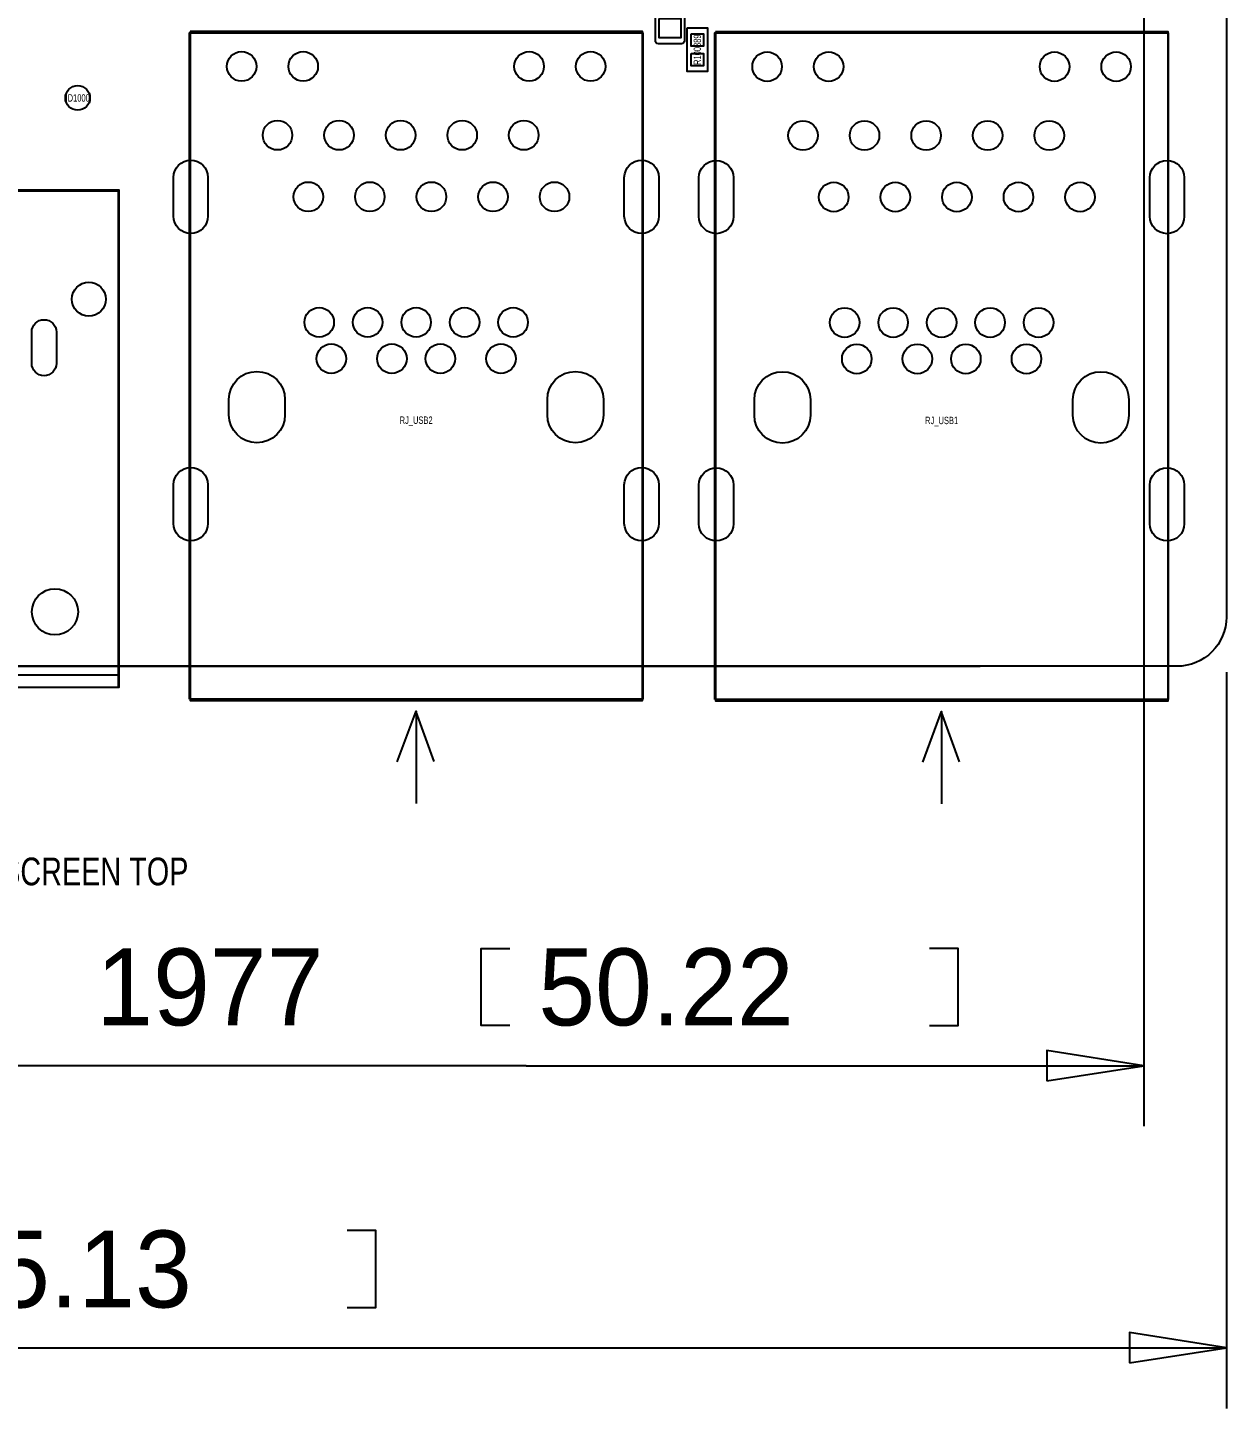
# Model space of a CAD drawing. Extents: x -30 to 128, y -44 to 82.
# Drawn here: x 63.1 to 112.6, y -44.3 to 12.6 of the extents above; entities that cross this region are included whole.
import ezdxf
from ezdxf.enums import TextEntityAlignment as Align

# ---------------------------------------------------------------- set-up
doc = ezdxf.new("R2010")
doc.units = 0
for name, color, linetype in [('BG_DIMENSION-2', 7, 'CONTINUOUS'), ('BG_OUTLINE', 7, 'CONTINUOUS'), ('PG_ASSEMBLY_TOP', 7, 'CONTINUOUS'), ('PG_SILKSCREEN_TOP', 7, 'CONTINUOUS'), ('PIN_TOP', 3, 'CONTINUOUS'), ('RD_SILKSCREEN_TOP', 7, 'CONTINUOUS')]:
    doc.layers.add(name, color=color, linetype=linetype)

msp = doc.modelspace()

# ---------------------------------------------------------------- linework, layer by layer
at = {"layer": 'BG_DIMENSION-2'}
for points in [[(109.178344, 13.070586), (109.178344, -32.697928)], [(112.587786, -13.960856), (112.587786, -44.335954)], [(83.019392, -28.534106), (81.838292, -28.534106), (81.838292, -25.359106), (83.019392, -25.359106)], [(100.342192, -28.534106), (101.523292, -28.534106), (101.523292, -25.359106), (100.342192, -25.359106)], [(105.178352, -30.822646), (109.178344, -30.197806), (105.178352, -29.572966), (105.178352, -30.822646)], [(83.705192, -30.197806), (58.960004, -30.197806)], [(83.705192, -30.197806), (109.178344, -30.197806)], [(76.312522, -40.172132), (77.493622, -40.172132), (77.493622, -36.997132), (76.312522, -36.997132)], [(108.587794, -42.460672), (112.587786, -41.835832), (108.587794, -41.210992), (108.587794, -42.460672)], [(58.100722, -41.835832), (112.587786, -41.835832)]]:
    msp.add_lwpolyline(points, dxfattribs=at)
at = {"layer": 'BG_OUTLINE'}
msp.add_lwpolyline([(-2.54, 28.507944), (-2.54, 67.507866, -0.414214), (-0.508, 69.539866), (110.555786, 69.539866, -0.414214), (112.587786, 67.507866), (112.587786, -11.684, -0.414214), (110.555786, -13.716), (-0.508, -13.716, -0.414214), (-2.54, -11.684), (-2.54, 28.507944)], format="xyb", dxfattribs=at)
msp.add_lwpolyline([(-0.508, -13.716), (102.427786, -13.716)], dxfattribs=at)
at = {"layer": 'PG_ASSEMBLY_TOP'}
msp.add_lwpolyline([(89.030302, 14.53515, -0.414214), (89.157302, 14.66215), (90.102182, 14.66215, -0.414214), (90.229182, 14.53515), (90.229182, 12.09167, -0.414214), (90.102182, 11.96467), (89.157302, 11.96467, -0.414214), (89.030302, 12.09167)], format="xyb", close=True, dxfattribs=at)
msp.add_lwpolyline([(90.33256, 12.61237), (90.33256, 10.83437), (91.187524, 10.83437), (91.187524, 12.61237), (90.33256, 12.61237)], dxfattribs=at)
for points in [[(69.83095, 12.471908), (69.83095, -15.134082), (88.50376, -15.134082), (88.50376, 12.471908)], [(91.510612, 12.46124), (91.510612, -15.14475), (110.183422, -15.14475), (110.183422, 12.46124)], [(45.9486, -14.57198), (66.878454, -14.57198), (66.878454, 5.887974), (45.9486, 5.887974)]]:
    msp.add_lwpolyline(points, close=True, dxfattribs=at)
at = {"layer": 'PG_SILKSCREEN_TOP'}
for points in [[(69.809868, -15.0749), (69.809868, 12.424918), (88.509856, 12.424918), (88.509856, -15.0749), (69.809868, -15.0749)], [(91.48953, -15.085568), (91.48953, 12.41425), (110.189518, 12.41425), (110.189518, -15.085568), (91.48953, -15.085568)], [(45.908468, -14.072108), (66.90868, -14.072108), (66.90868, 5.927852), (45.908468, 5.927852), (45.908468, -14.072108)], [(45.908468, -14.57198), (66.90868, -14.57198), (66.90868, -14.072108)], [(78.38186, -17.657064), (79.159862, -15.56893), (79.159862, -15.595854)], [(79.899764, -17.648936), (79.159862, -15.595854), (79.159862, -19.37512)], [(100.061522, -17.667732), (100.839524, -15.579598), (100.839524, -15.606522)], [(101.579426, -17.659604), (100.839524, -15.606522), (100.839524, -19.385788)]]:
    msp.add_lwpolyline(points, dxfattribs=at)
at = {"layer": 'PIN_TOP'}
for points in [[(89.179781, 13.013436), (90.079703, 13.013436), (90.079703, 12.213336), (89.179781, 12.213336)], [(90.506042, 12.38377), (91.014042, 12.38377), (91.014042, 11.87577), (90.506042, 11.87577)], [(90.506042, 11.57097), (91.014042, 11.57097), (91.014042, 11.06297), (90.506042, 11.06297)]]:
    msp.add_lwpolyline(points, close=True, dxfattribs=at)
for points in [[(70.571106, 6.455156), (70.571106, 4.854956, -1), (69.148706, 4.854956), (69.148706, 6.455156, -1)], [(89.171018, 6.455156), (89.171018, 4.854956, -1), (87.748618, 4.854956), (87.748618, 6.455156, -1)], [(92.250768, 6.444488), (92.250768, 4.844288, -1), (90.828368, 4.844288), (90.828368, 6.444488, -1)], [(110.85068, 6.444488), (110.85068, 4.844288, -1), (109.42828, 4.844288), (109.42828, 6.444488, -1)], [(64.31661, 0.075692), (64.31661, -1.219708, -1), (63.30061, -1.219708), (63.30061, 0.075692, -1)], [(73.745598, -2.70764), (73.745598, -3.34264, -1), (71.434198, -3.34264), (71.434198, -2.70764, -1)], [(86.885526, -2.70764), (86.885526, -3.34264, -1), (84.574126, -3.34264), (84.574126, -2.70764, -1)], [(95.42526, -2.718308), (95.42526, -3.353308, -1), (93.11386, -3.353308), (93.11386, -2.718308, -1)], [(108.565188, -2.718308), (108.565188, -3.353308, -1), (106.253788, -3.353308), (106.253788, -2.718308, -1)], [(70.571106, -6.225032), (70.571106, -7.825232, -1), (69.148706, -7.825232), (69.148706, -6.225032, -1)], [(89.171018, -6.225032), (89.171018, -7.825232, -1), (87.748618, -7.825232), (87.748618, -6.225032, -1)], [(92.250768, -6.2357), (92.250768, -7.8359, -1), (90.828368, -7.8359), (90.828368, -6.2357, -1)], [(110.85068, -6.2357), (110.85068, -7.8359, -1), (109.42828, -7.8359), (109.42828, -6.2357, -1)]]:
    msp.add_lwpolyline(points, format="xyb", close=True, dxfattribs=at)
for centre, radius in [((71.959978, 11.03503), 0.6096), ((74.499978, 11.03503), 0.6096), ((83.819746, 11.03503), 0.6096), ((86.359746, 11.03503), 0.6096), ((93.63964, 11.024362), 0.6096), ((96.17964, 11.024362), 0.6096), ((105.499408, 11.024362), 0.6096), ((108.039408, 11.024362), 0.6096), ((65.195958, 9.733534), 0.508), ((73.439782, 8.195056), 0.6096), ((75.979782, 8.195056), 0.6096), ((78.519782, 8.195056), 0.6096), ((81.059782, 8.195056), 0.6096), ((83.599782, 8.195056), 0.6096), ((95.119444, 8.184388), 0.6096), ((97.659444, 8.184388), 0.6096), ((100.199444, 8.184388), 0.6096), ((102.739444, 8.184388), 0.6096), ((105.279444, 8.184388), 0.6096), ((74.709782, 5.655056), 0.6096), ((77.249782, 5.655056), 0.6096), ((79.789782, 5.655056), 0.6096), ((82.329782, 5.655056), 0.6096), ((84.869782, 5.655056), 0.6096), ((96.389444, 5.644388), 0.6096), ((98.929444, 5.644388), 0.6096), ((101.469444, 5.644388), 0.6096), ((104.009444, 5.644388), 0.6096), ((106.549444, 5.644388), 0.6096), ((65.658492, 1.427988), 0.6985), ((75.15987, 0.47498), 0.6096), ((77.159866, 0.47498), 0.6096), ((79.159862, 0.47498), 0.6096), ((81.159858, 0.47498), 0.6096), ((83.159854, 0.47498), 0.6096), ((96.839532, 0.464312), 0.6096), ((98.839528, 0.464312), 0.6096), ((100.839524, 0.464312), 0.6096), ((102.83952, 0.464312), 0.6096), ((104.839516, 0.464312), 0.6096), ((75.659742, -1.025144), 0.6096), ((78.159864, -1.025144), 0.6096), ((80.15986, -1.025144), 0.6096), ((82.659982, -1.025144), 0.6096), ((97.339404, -1.035812), 0.6096), ((99.839526, -1.035812), 0.6096), ((101.839522, -1.035812), 0.6096), ((104.339644, -1.035812), 0.6096), ((64.258698, -11.472164), 0.9525)]:
    msp.add_circle(centre, radius, dxfattribs=at)

# ---------------------------------------------------------------- texts
at = {"layer": 'BG_DIMENSION-2', "width": 0.992}
for s, p in [('1977', (65.963292, -28.534106)), ('50.22', (84.200492, -28.534106)), ('115.13', (57.021222, -40.172132))]:
    msp.add_text(s, height=3.175, dxfattribs=at).set_placement(p)
at = {"layer": 'PG_SILKSCREEN_TOP', "width": 0.777778}
msp.add_text(' SILKSCREEN TOP', height=1.143, dxfattribs=at).set_placement((59.129422, -22.75332))
at = {"layer": 'RD_SILKSCREEN_TOP', "width": 0.666667}
msp.add_text('R100389', height=0.3048, rotation=90, dxfattribs=at).set_placement((90.912442, 11.72337), align=Align.CENTER)
for s, p in [('ID1000', (65.195958, 9.581134)), ('RJ_USB2', (79.159862, -3.715004)), ('RJ_USB1', (100.839524, -3.725672))]:
    msp.add_text(s, height=0.3048, dxfattribs=at).set_placement(p, align=Align.CENTER)

doc.saveas('drawing.dxf')
